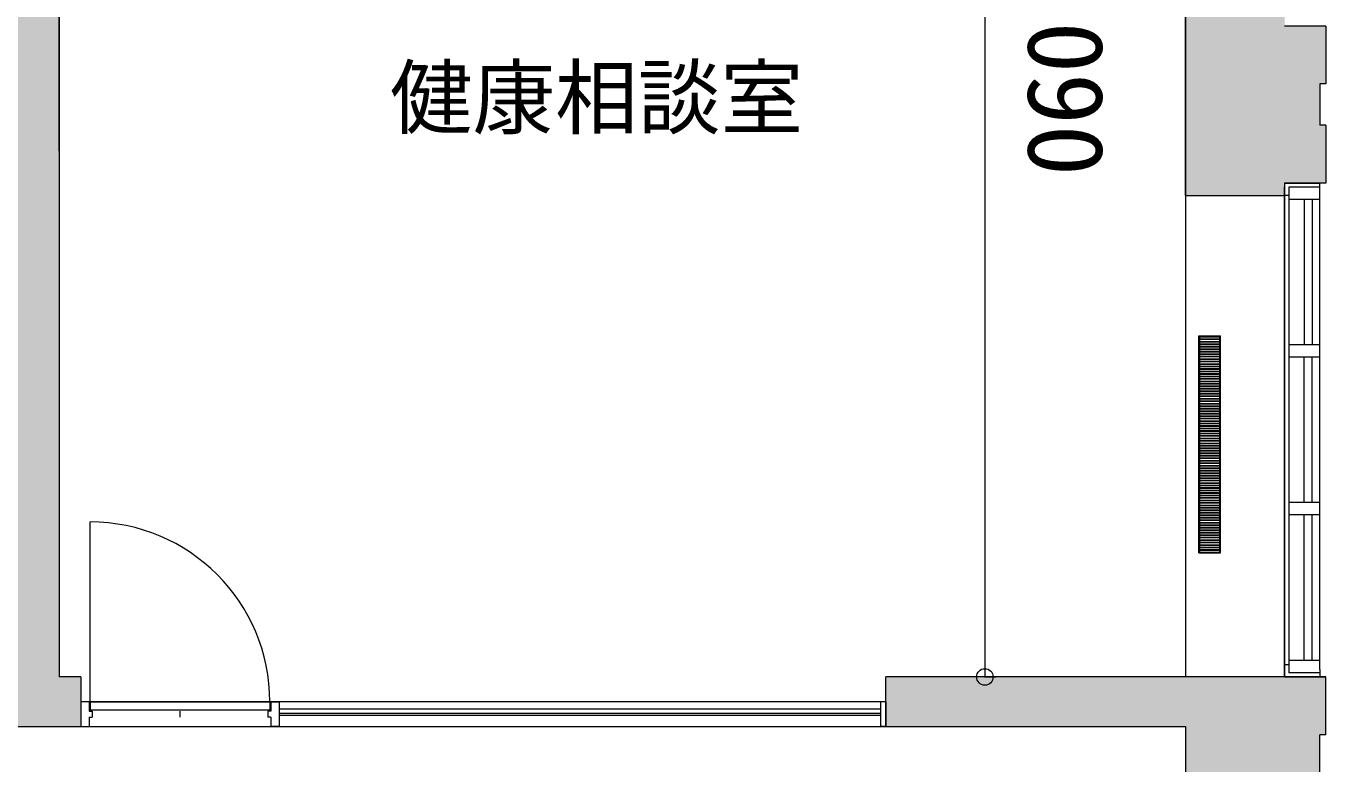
# Model space of a CAD drawing. Units: millimetres, scale not verified. Extents: x -61855 to 52913, y -114842 to -21833.
# Drawn here: x 46623 to 52913, y -94726 to -91160 of the extents above; entities that cross this region are included whole.
import ezdxf
from ezdxf.enums import TextEntityAlignment as Align

# ---------------------------------------------------------------- set-up
doc = ezdxf.new("R2010")
doc.units = ezdxf.units.MM
doc.header["$LTSCALE"] = 200
doc.header["$PDMODE"] = 32
doc.header["$PDSIZE"] = 80
for name, color, linetype, lineweight in [('0-1_躯体', 7, 'Continuous', 9), ('0-2_建具', 7, 'Continuous', 9), ('0-3_仕上', 4, 'Continuous', 5), ('0-6_寸法', 4, 'Continuous', 5)]:
    doc.layers.add(name, color=color, linetype=linetype, lineweight=lineweight)
doc.layers.add('0-4_室名', color=7, linetype='Continuous')
doc.styles.add('・', font='')
doc.styles.add('ＭＳ ゴシック', font='')
doc.styles.get('・').set_extended_font_data('・')
doc.styles.get('ＭＳ ゴシック').set_extended_font_data('MS Gothic')

msp = doc.modelspace()

# ---------------------------------------------------------------- linework, layer by layer
at = {"layer": '0-1_躯体'}
for p, q in [((46783.2, -91765), (46783.2, -88220)), ((52233.2, -88664.4), (52233.2, -94310)), ((46783.2, -90886.7), (46783.2, -94310)), ((52233.2, -91980), (52233.2, -91100)), ((52913.2, -91160), (52713.2, -91160)), ((52913.2, -91160), (52913.2, -91440)), ((52913.2, -91640), (52883.2, -91640)), ((52913.2, -91640), (52913.2, -91920)), ((52713.2, -91920), (52713.2, -94310)), ((52913.2, -91920), (52713.2, -91920)), ((52233.2, -91980), (52713.2, -91980)), ((46888.2, -94310), (46783.2, -94310)), ((46888.2, -94310), (46888.2, -94550)), ((50783.2, -94550), (50783.2, -94310)), ((52913.2, -94310), (50783.2, -94310)), ((52713.2, -94310), (52913.2, -94310)), ((52913.2, -94590), (52913.2, -94310)), ((50783.2, -94430), (46888.2, -94430)), ((39713.2, -94550), (52233.2, -94550)), ((52233.2, -94550), (52233.2, -95130)), ((52913.2, -94590), (52883.2, -94590))]:
    msp.add_line(p, q, dxfattribs=at)
for points in [[(52913.2, -91440), (52883.2, -91440), (52883.2, -91640)], [(52913.2, -94790), (52883.2, -94790), (52883.2, -94590)]]:
    msp.add_lwpolyline(points, dxfattribs=at)
at = {"layer": '0-1_躯体', "color": 9}
for points in [[(46783.2, -88830), (46583.2, -88830), (46783.2, -94310), (46583.2, -94310)], [(52713.2, -91980), (52713.2, -91100), (52233.2, -91980), (52233.2, -91100)], [(52883.2, -91160), (52713.2, -91160), (52883.2, -91920), (52713.2, -91920)], [(52913.2, -91160), (52883.2, -91160), (52913.2, -91440), (52883.2, -91440)], [(52913.2, -91920), (52913.2, -91640), (52883.2, -91920), (52883.2, -91640)], [(46888.2, -94310), (39713.2, -94310), (46888.2, -94550), (39713.2, -94550)], [(50783.2, -94550), (52233.2, -94550), (50783.2, -94310), (52233.2, -94310)], [(52233.2, -95130), (52713.2, -95130), (52233.2, -94309.9), (52713.2, -94309.9)], [(52713.2, -95070), (52883.2, -95070), (52713.2, -94309.9), (52883.2, -94309.9)], [(52913.2, -94310), (52883.2, -94310), (52913.2, -94590), (52883.2, -94590)]]:
    msp.add_solid(points, dxfattribs=at)
at = {"layer": '0-2_建具'}
for p, q in [((52713.2, -91920), (52713.2, -91980)), ((52713.2, -91920), (52883.2, -91920)), ((52713.2, -94309.9), (52713.2, -91940)), ((52883.2, -91940), (52733.2, -91940)), ((52733.2, -91940), (52733.2, -94290)), ((52883.2, -94274.7), (52883.2, -91920)), ((52733.2, -91980), (52713.2, -91980)), ((52883.2, -92000), (52733.2, -92000)), ((52808.2, -92000), (52808.2, -92703)), ((52845.7, -92000), (52845.7, -92703)), ((52883.2, -92703), (52733.2, -92703)), ((52883.2, -92763), (52733.2, -92763)), ((52808.2, -93466.3), (52808.2, -92763)), ((52845.7, -93466.3), (52845.7, -92763)), ((52883.2, -93466.3), (52733.2, -93466.3)), ((52883.2, -93526.3), (52733.2, -93526.3)), ((52808.2, -94230), (52808.2, -93526.3)), ((52845.7, -94230), (52845.7, -93526.3)), ((52713.2, -94250), (52733.2, -94250)), ((52883.2, -94230), (52733.2, -94230)), ((52883.2, -94274.7), (52883.2, -94309.9)), ((52713.2, -94309.9), (52883.2, -94309.9)), ((52883.2, -94290), (52733.2, -94290)), ((46928.2, -94430), (46888.2, -94430)), ((46933.2, -94430), (47803.2, -94430)), ((46933.2, -94430), (46933.2, -94470)), ((47803.2, -94470), (46933.2, -94470)), ((46943.2, -94475), (46943.2, -94505)), ((47368.2, -94475), (47368.2, -94505)), ((47793.2, -94475), (47793.2, -94505)), ((47803.2, -94430), (47803.2, -94470)), ((47808.2, -94430), (47848.2, -94430)), ((47848.2, -94430), (47848.2, -94550)), ((47848.2, -94465), (50758.2, -94465)), ((50783.2, -94430), (50758.2, -94430)), ((50758.2, -94430), (50758.2, -94550)), ((50783.2, -94430), (50783.2, -94550)), ((46928.2, -94505), (46943.2, -94505)), ((46928.2, -94505), (46928.2, -94550)), ((47808.2, -94505), (47793.2, -94505)), ((47808.2, -94505), (47808.2, -94550)), ((47848.2, -94485), (50758.2, -94485)), ((47848.2, -94495), (50758.2, -94495)), ((47848.2, -94550), (47808.2, -94550)), ((50783.2, -94550), (50758.2, -94550))]:
    msp.add_line(p, q, dxfattribs=at)
at = {"layer": '0-2_建具', "color": 4, "lineweight": 5}
msp.add_line((46933.2, -94430), (46933.2, -93560), dxfattribs=at)
at = {"layer": '0-2_建具'}
for points in [[(46888.2, -94430), (46888.2, -94550), (46928.2, -94550)], [(46928.2, -94430), (46928.2, -94475), (46943.2, -94475)], [(47808.2, -94430), (47808.2, -94475), (47793.2, -94475)]]:
    msp.add_lwpolyline(points, dxfattribs=at)
at = {"layer": '0-2_建具', "color": 4, "lineweight": 5}
msp.add_arc((46933.2, -94430), 870, 0, 90, dxfattribs=at)
at = {"layer": '0-3_仕上', "color": 7, "lineweight": 9}
for p, q in [((52298.2, -92660), (52403.2, -92660)), ((52298.2, -93710), (52298.2, -92660)), ((52300.2, -92662), (52401.2, -92662)), ((52300.2, -93708), (52300.2, -92662)), ((52302.2, -92664), (52399.2, -92664)), ((52302.2, -93706), (52302.2, -92664)), ((52302.2, -92674), (52399.2, -92674)), ((52302.2, -92676), (52399.2, -92676)), ((52302.2, -92686), (52399.2, -92686)), ((52302.2, -92688), (52399.2, -92688)), ((52302.2, -92698), (52399.2, -92698)), ((52302.2, -92700), (52399.2, -92700)), ((52302.2, -92710), (52399.2, -92710)), ((52302.2, -92712), (52399.2, -92712)), ((52399.2, -93706), (52399.2, -92664)), ((52401.2, -93708), (52401.2, -92662)), ((52403.2, -93710), (52403.2, -92660)), ((52302.2, -92722), (52399.2, -92722)), ((52302.2, -92724), (52399.2, -92724)), ((52302.2, -92734), (52399.2, -92734)), ((52302.2, -92736), (52399.2, -92736)), ((52302.2, -92746), (52399.2, -92746)), ((52302.2, -92748), (52399.2, -92748)), ((52302.2, -92758), (52399.2, -92758)), ((52302.2, -92760), (52399.2, -92760)), ((52302.2, -92770), (52399.2, -92770)), ((52302.2, -92772), (52399.2, -92772)), ((52302.2, -92782), (52399.2, -92782)), ((52302.2, -92784), (52399.2, -92784)), ((52302.2, -92794), (52399.2, -92794)), ((52302.2, -92796), (52399.2, -92796)), ((52302.2, -92806), (52399.2, -92806)), ((52302.2, -92808), (52399.2, -92808)), ((52302.2, -92818), (52399.2, -92818)), ((52302.2, -92820), (52399.2, -92820)), ((52302.2, -92830), (52399.2, -92830)), ((52302.2, -92832), (52399.2, -92832)), ((52302.2, -92842), (52399.2, -92842)), ((52302.2, -92844), (52399.2, -92844)), ((52302.2, -92854), (52399.2, -92854)), ((52302.2, -92856), (52399.2, -92856)), ((52302.2, -92866), (52399.2, -92866)), ((52302.2, -92868), (52399.2, -92868)), ((52302.2, -92878), (52399.2, -92878)), ((52302.2, -92880), (52399.2, -92880)), ((52302.2, -92890), (52399.2, -92890)), ((52302.2, -92892), (52399.2, -92892)), ((52302.2, -92902), (52399.2, -92902)), ((52302.2, -92904), (52399.2, -92904)), ((52302.2, -92914), (52399.2, -92914)), ((52302.2, -92916), (52399.2, -92916)), ((52302.2, -92926), (52399.2, -92926)), ((52302.2, -92928), (52399.2, -92928)), ((52302.2, -92938), (52399.2, -92938)), ((52302.2, -92940), (52399.2, -92940)), ((52302.2, -92950), (52399.2, -92950)), ((52302.2, -92952), (52399.2, -92952)), ((52302.2, -92962), (52399.2, -92962)), ((52302.2, -92964), (52399.2, -92964)), ((52302.2, -92974), (52399.2, -92974)), ((52302.2, -92976), (52399.2, -92976)), ((52302.2, -92986), (52399.2, -92986)), ((52302.2, -92988), (52399.2, -92988)), ((52302.2, -92998), (52399.2, -92998)), ((52302.2, -93000), (52399.2, -93000)), ((52302.2, -93010), (52399.2, -93010)), ((52302.2, -93012), (52399.2, -93012)), ((52302.2, -93022), (52399.2, -93022)), ((52302.2, -93024), (52399.2, -93024)), ((52302.2, -93034), (52399.2, -93034)), ((52302.2, -93036), (52399.2, -93036)), ((52302.2, -93046), (52399.2, -93046)), ((52302.2, -93048), (52399.2, -93048)), ((52302.2, -93058), (52399.2, -93058)), ((52302.2, -93060), (52399.2, -93060)), ((52302.2, -93070), (52399.2, -93070)), ((52302.2, -93072), (52399.2, -93072)), ((52302.2, -93082), (52399.2, -93082)), ((52302.2, -93084), (52399.2, -93084)), ((52302.2, -93094), (52399.2, -93094)), ((52302.2, -93096), (52399.2, -93096)), ((52302.2, -93106), (52399.2, -93106)), ((52302.2, -93108), (52399.2, -93108)), ((52302.2, -93118), (52399.2, -93118)), ((52302.2, -93120), (52399.2, -93120)), ((52302.2, -93130), (52399.2, -93130)), ((52302.2, -93132), (52399.2, -93132)), ((52302.2, -93142), (52399.2, -93142)), ((52302.2, -93144), (52399.2, -93144)), ((52302.2, -93154), (52399.2, -93154)), ((52302.2, -93156), (52399.2, -93156)), ((52302.2, -93166), (52399.2, -93166)), ((52302.2, -93168), (52399.2, -93168)), ((52302.2, -93178), (52399.2, -93178)), ((52302.2, -93180), (52399.2, -93180)), ((52302.2, -93190), (52399.2, -93190)), ((52302.2, -93192), (52399.2, -93192)), ((52302.2, -93202), (52399.2, -93202)), ((52302.2, -93204), (52399.2, -93204)), ((52302.2, -93214), (52399.2, -93214)), ((52302.2, -93216), (52399.2, -93216)), ((52302.2, -93226), (52399.2, -93226)), ((52302.2, -93228), (52399.2, -93228)), ((52302.2, -93238), (52399.2, -93238)), ((52302.2, -93240), (52399.2, -93240)), ((52302.2, -93250), (52399.2, -93250)), ((52302.2, -93252), (52399.2, -93252)), ((52302.2, -93262), (52399.2, -93262)), ((52302.2, -93264), (52399.2, -93264)), ((52302.2, -93274), (52399.2, -93274)), ((52302.2, -93276), (52399.2, -93276)), ((52302.2, -93286), (52399.2, -93286)), ((52302.2, -93288), (52399.2, -93288)), ((52302.2, -93298), (52399.2, -93298)), ((52302.2, -93300), (52399.2, -93300)), ((52302.2, -93310), (52399.2, -93310)), ((52302.2, -93312), (52399.2, -93312)), ((52302.2, -93322), (52399.2, -93322)), ((52302.2, -93324), (52399.2, -93324)), ((52302.2, -93334), (52399.2, -93334)), ((52302.2, -93336), (52399.2, -93336)), ((52302.2, -93346), (52399.2, -93346)), ((52302.2, -93348), (52399.2, -93348)), ((52302.2, -93358), (52399.2, -93358)), ((52302.2, -93360), (52399.2, -93360)), ((52302.2, -93370), (52399.2, -93370)), ((52302.2, -93372), (52399.2, -93372)), ((52302.2, -93382), (52399.2, -93382)), ((52302.2, -93384), (52399.2, -93384)), ((52302.2, -93394), (52399.2, -93394)), ((52302.2, -93396), (52399.2, -93396)), ((52302.2, -93406), (52399.2, -93406)), ((52302.2, -93408), (52399.2, -93408)), ((52302.2, -93418), (52399.2, -93418)), ((52302.2, -93420), (52399.2, -93420)), ((52302.2, -93430), (52399.2, -93430)), ((52302.2, -93432), (52399.2, -93432)), ((52302.2, -93442), (52399.2, -93442)), ((52302.2, -93444), (52399.2, -93444)), ((52302.2, -93454), (52399.2, -93454)), ((52302.2, -93456), (52399.2, -93456)), ((52302.2, -93466), (52399.2, -93466)), ((52302.2, -93468), (52399.2, -93468)), ((52302.2, -93478), (52399.2, -93478)), ((52302.2, -93480), (52399.2, -93480)), ((52302.2, -93490), (52399.2, -93490)), ((52302.2, -93492), (52399.2, -93492)), ((52302.2, -93502), (52399.2, -93502)), ((52302.2, -93504), (52399.2, -93504)), ((52302.2, -93514), (52399.2, -93514)), ((52302.2, -93516), (52399.2, -93516)), ((52302.2, -93526), (52399.2, -93526)), ((52302.2, -93528), (52399.2, -93528)), ((52302.2, -93538), (52399.2, -93538)), ((52302.2, -93540), (52399.2, -93540)), ((52302.2, -93550), (52399.2, -93550)), ((52302.2, -93552), (52399.2, -93552)), ((52302.2, -93562), (52399.2, -93562)), ((52302.2, -93564), (52399.2, -93564)), ((52302.2, -93574), (52399.2, -93574)), ((52302.2, -93576), (52399.2, -93576)), ((52302.2, -93586), (52399.2, -93586)), ((52302.2, -93588), (52399.2, -93588)), ((52302.2, -93598), (52399.2, -93598)), ((52302.2, -93600), (52399.2, -93600)), ((52302.2, -93610), (52399.2, -93610)), ((52302.2, -93612), (52399.2, -93612)), ((52302.2, -93622), (52399.2, -93622)), ((52302.2, -93624), (52399.2, -93624)), ((52302.2, -93634), (52399.2, -93634)), ((52302.2, -93636), (52399.2, -93636)), ((52302.2, -93646), (52399.2, -93646)), ((52302.2, -93648), (52399.2, -93648)), ((52302.2, -93658), (52399.2, -93658)), ((52298.2, -93710), (52403.2, -93710)), ((52300.2, -93708), (52401.2, -93708)), ((52302.2, -93660), (52399.2, -93660)), ((52302.2, -93670), (52399.2, -93670)), ((52302.2, -93672), (52399.2, -93672)), ((52302.2, -93682), (52399.2, -93682)), ((52302.2, -93684), (52399.2, -93684)), ((52302.2, -93694), (52399.2, -93694)), ((52302.2, -93696), (52399.2, -93696)), ((52302.2, -93706), (52399.2, -93706))]:
    msp.add_line(p, q, dxfattribs=at)
at = {"layer": '0-6_寸法'}
for p, q in [((51262.7, -88220), (51262.7, -94310)), ((51262.7, -94310), (51317.9, -94310))]:
    msp.add_line(p, q, dxfattribs=at)
msp.add_point((51262.7, -94310), dxfattribs=at)

# ---------------------------------------------------------------- texts
at = {"layer": '0-4_室名', "style": '・'}
msp.add_text('健康相談室', height=293.3, dxfattribs=at).set_placement((48383.2, -91740), align=Align.BOTTOM_LEFT)
at = {"layer": '0-6_寸法', "style": 'ＭＳ ゴシック'}
msp.add_text('6,090', height=366.6, rotation=270, dxfattribs=at).set_placement((51362.7, -90640), align=Align.BOTTOM_LEFT)

doc.saveas('drawing.dxf')
